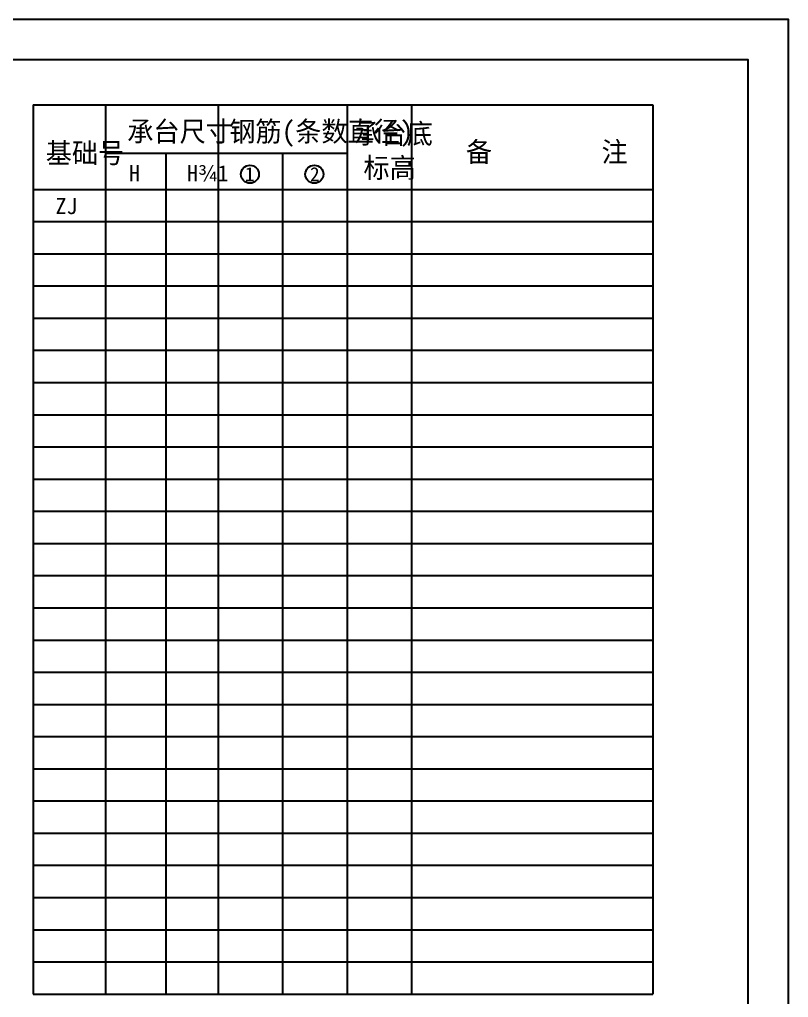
# Model space of a CAD drawing. Header units: metres. Extents: x 4568 to 182545, y -86951 to 35529.
# Drawn here: x 32989 to 46359, y -74634 to -57621 of the extents above; entities that cross this region are included whole.
import ezdxf

# ---------------------------------------------------------------- set-up
doc = ezdxf.new("R2010")
doc.units = ezdxf.units.M
doc.layers.add('3', color=7, linetype='Continuous')

msp = doc.modelspace()

# ---------------------------------------------------------------- linework, layer by layer
for p, q in [((33223.58, -59105.59), (44003.58, -59105.59)), ((33223.58, -59105.59), (33223.58, -74575.59)), ((34483.58, -59105.59), (34483.58, -74575.59)), ((36443.58, -59105.59), (36443.58, -68896.11)), ((36443.58, -59105.59), (36443.58, -68896.11)), ((36443.58, -59105.59), (36443.58, -74575.59)), ((38683.58, -59105.59), (38683.58, -74575.59)), ((39803.58, -59105.59), (39803.58, -74575.59)), ((44003.58, -59105.59), (44003.58, -74575.59)), ((34483.58, -59945.59), (38683.58, -59945.59)), ((35533.58, -59945.59), (35533.58, -74575.59)), ((36583.58, -59945.59), (38683.58, -59945.59)), ((37563.58, -59945.59), (37563.58, -74575.59)), ((33223.58, -60575.59), (44003.58, -60575.59)), ((33223.58, -61135.59), (44003.58, -61135.59)), ((33223.58, -61695.59), (44003.58, -61695.59)), ((33223.58, -62255.59), (44003.58, -62255.59)), ((33223.58, -62815.59), (44003.58, -62815.59)), ((33223.58, -63375.59), (44003.58, -63375.59)), ((33223.58, -63935.59), (44003.58, -63935.59)), ((33223.58, -64495.59), (44003.58, -64495.59)), ((33223.58, -65055.59), (44003.58, -65055.59)), ((33223.58, -65615.59), (44003.58, -65615.59)), ((33223.58, -66175.59), (44003.58, -66175.59)), ((33223.58, -66735.59), (44003.58, -66735.59)), ((33223.58, -67295.59), (44003.58, -67295.59)), ((33223.58, -67855.59), (44003.58, -67855.59)), ((33223.58, -68415.59), (44003.58, -68415.59)), ((33223.58, -68975.59), (44003.58, -68975.59)), ((33223.58, -69535.59), (44003.58, -69535.59)), ((33223.58, -70095.59), (44003.58, -70095.59)), ((33223.58, -70655.59), (44003.58, -70655.59)), ((33223.58, -71215.59), (44003.58, -71215.59)), ((33223.58, -71775.59), (44003.58, -71775.59)), ((33223.58, -72335.59), (44003.58, -72335.59)), ((33223.58, -72895.59), (44003.58, -72895.59)), ((33223.58, -73455.59), (44003.58, -73455.59)), ((33223.58, -74015.59), (44003.58, -74015.59)), ((33223.58, -74575.59), (44003.58, -74575.59))]:
    msp.add_line(p, q)
for points in [[(4779.02, -86950.96), (46359.02, -86950.96), (46359.02, -57620.96), (4779.02, -57620.96)], [(6529.02, -86250.96), (45659.02, -86250.96), (45659.02, -58320.96), (6529.02, -58320.96)]]:
    msp.add_lwpolyline(points, close=True)
for centre in [(36993.89, -60312.48), (38115.18, -60312.48)]:
    msp.add_circle(centre, 157.5)

# ---------------------------------------------------------------- texts
msp.add_text('ZJ', height=280).set_placement((33613.55, -61005.21))
at = {"layer": '3'}
for s, height, p in [('承台尺寸', 350, (34861.57, -59742.07)), ('钢筋(条数直径)', 350, (36634.58, -59742.07)), ('承台底', 350, (38810.91, -59781.62)), ('备        注  ', 350, (40749.82, -60098.02)), ('基础号', 350, (33443.85, -60117.79)), ('标高', 350, (38969.19, -60374.87)), ('H', 280, (34894.08, -60434.19)), ('H%%1901', 280, (35902.78, -60434.19)), ('1', 245, (36906.67, -60434.19)), ('2', 245, (38039.3, -60434.19))]:
    msp.add_text(s, height=height, dxfattribs=at).set_placement(p)

doc.saveas('drawing.dxf')
